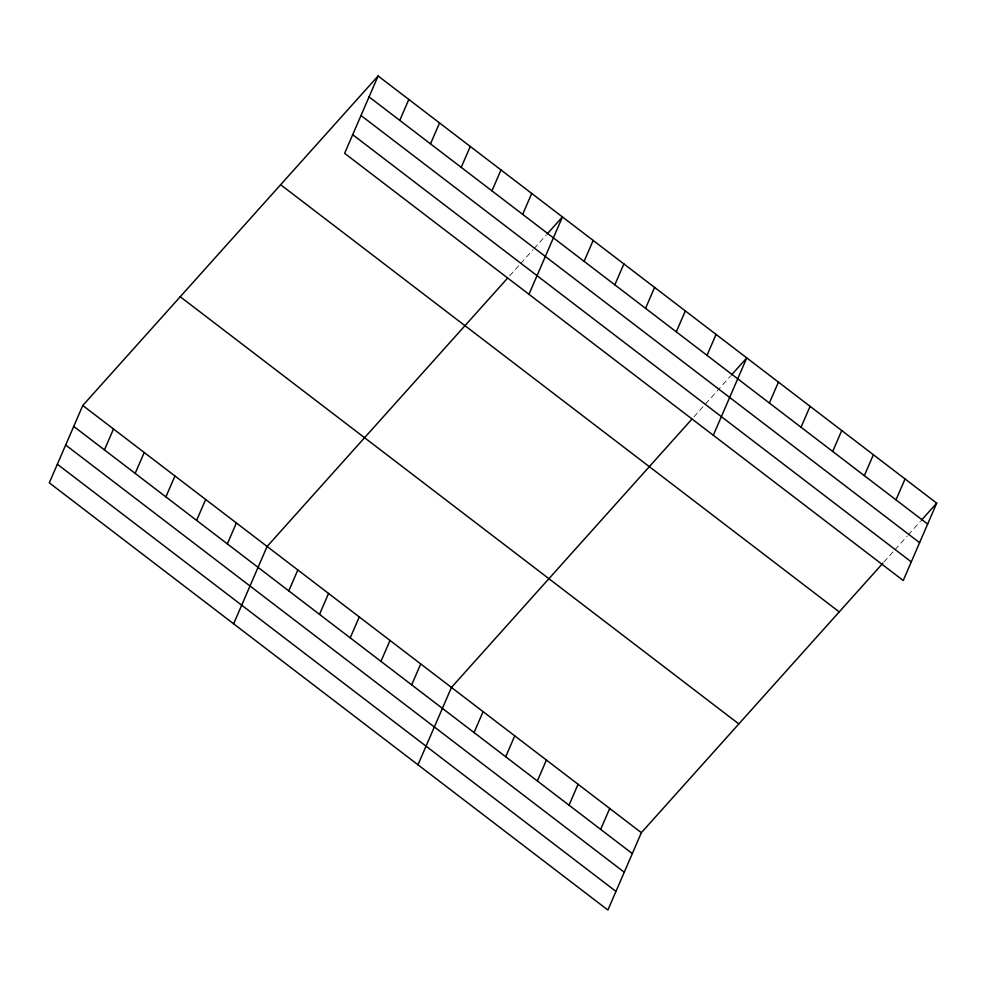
<?xml version="1.0" encoding="UTF-8"?>
<svg xmlns="http://www.w3.org/2000/svg" width="986" height="986" viewBox="0 0 986 986"><rect width="100%" height="100%" fill="white"/><g stroke="black" fill="none" stroke-linecap="round" stroke-linejoin="round"><path stroke-width="0.74" stroke-dasharray="4.93 3.7" d="M509.651 275.846L519.807 264.519M520.818 263.385L532.995 249.791M534.018 248.657L546.195 235.062M693.984 416.819L730.54 376.036M883.912 562.057L894.068 550.73M895.078 549.596L907.256 536.002M908.279 534.868L920.456 521.286"/><path stroke-width="1.48" d="M378.106 75.971L344.632 153.323L903.225 580.507L936.7 503.156L378.106 75.971L82.775 405.492L49.3 482.844L607.894 910.029L641.368 832.677L882.889 563.191M104.442 449.899L113.501 428.984M135.168 473.391L144.215 452.488M165.894 496.895L174.941 475.979M196.621 520.386L205.667 499.471M399.774 120.366L408.82 99.463M227.335 543.878L236.393 522.974M430.5 143.87L439.546 122.954M233.633 623.818L267.107 546.466L507.617 278.101M461.226 167.361L470.273 146.458M288.787 590.873L297.834 569.957M491.94 190.853L500.999 169.949M319.513 614.364L328.56 593.461M522.666 214.356L531.713 193.441M350.227 637.868L359.274 616.953M528.964 294.296L562.439 216.932L547.205 233.929M380.953 661.36L390 640.444M584.119 261.339L593.165 240.436M411.68 684.851L420.726 663.948M614.833 284.843L623.879 263.928M417.978 764.791L451.452 687.439L691.95 419.075M645.559 308.335L654.605 287.419M474.056 732.561L483.103 711.645M676.285 331.826L685.332 310.923M505.707 756.767L514.754 735.852M706.999 355.33L716.058 334.414M537.358 780.974L546.404 760.058M713.309 435.257L746.772 357.906L731.55 374.902M569.008 805.18L578.067 784.264M769.376 403.027L778.435 382.124M600.671 829.386L609.718 808.471M801.039 427.234L810.085 406.331M832.689 451.44L841.736 430.537M864.34 475.646L873.386 454.743M896.003 499.865L905.049 478.95M921.466 520.152L936.7 503.156M369.047 96.874L927.653 524.071M360.987 115.498L919.593 542.694M352.692 134.688L911.286 561.884M280.64 184.715L839.246 611.899M180.228 296.749L738.834 723.934M82.775 405.492L641.368 832.677M73.728 426.408L632.322 853.593M65.668 445.031L624.261 872.216M57.361 464.221L615.954 891.406"/></g></svg>
